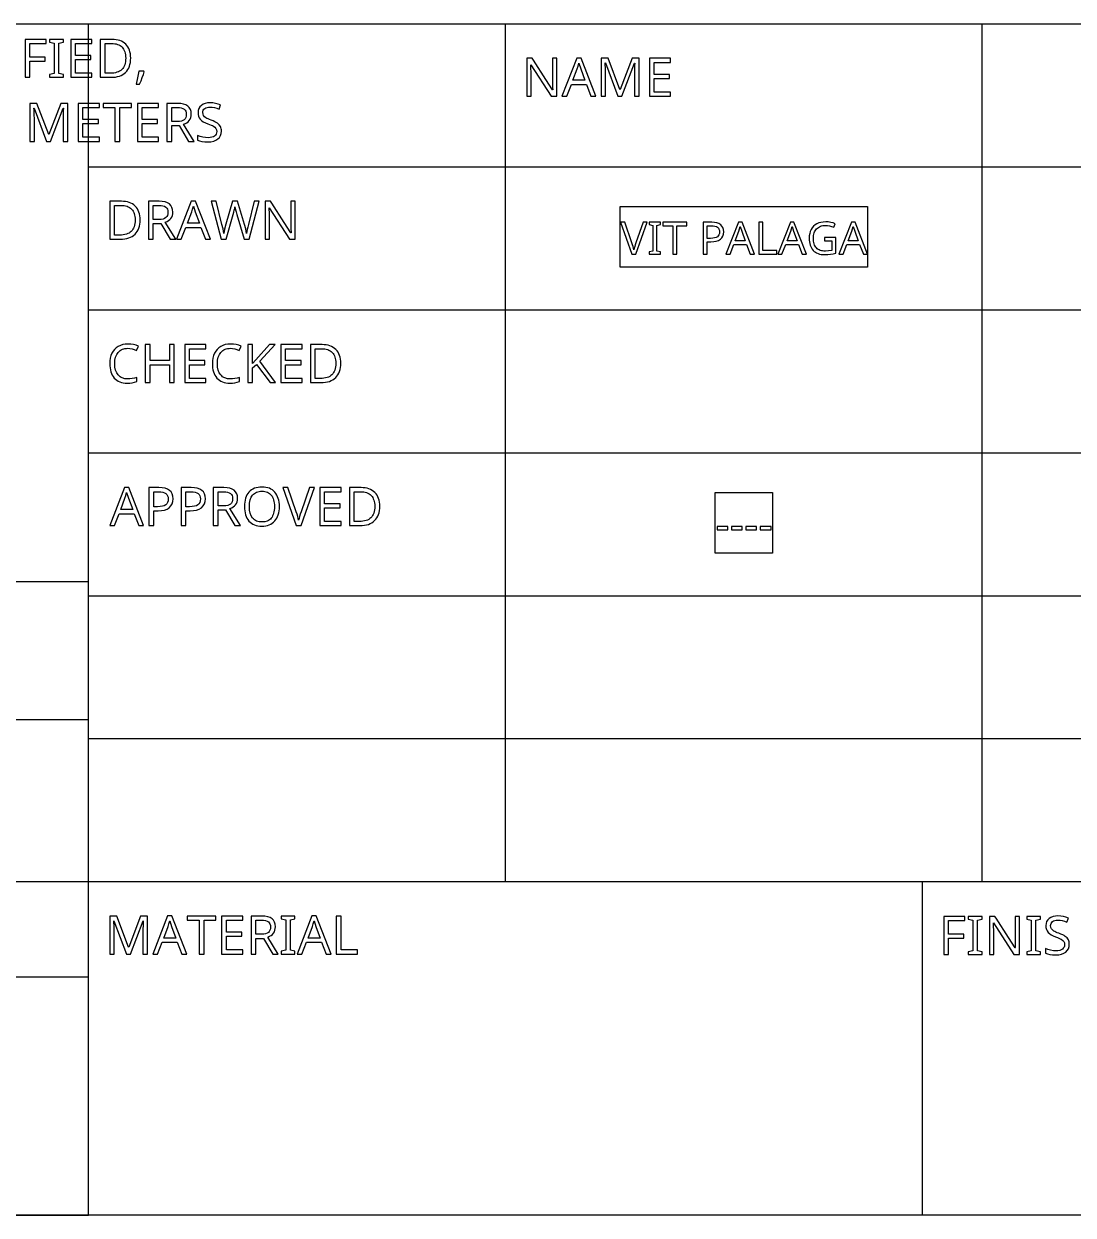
# Model space of a CAD drawing. Extents: x 20 to 297, y 10 to 200.
# Drawn here: x 163.49 to 197.04, y 10 to 48.1 of the extents above; entities that cross this region are included whole.
import ezdxf

# ---------------------------------------------------------------- set-up
doc = ezdxf.new("R2010")
doc.units = 0
doc.header["$LTSCALE"] = 12.7
doc.header["$MEASUREMENT"] = 0
doc.layers.add('BORDER_FRAME', color=7, linetype='CONTINUOUS')
doc.layers.add('TITLE_BLOCK', color=7, linetype='CONTINUOUS')

msp = doc.modelspace()

# ---------------------------------------------------------------- linework, layer by layer
at = {"layer": 'BORDER_FRAME'}
msp.add_line((297, 10), (20, 10), dxfattribs=at)
at = {"layer": 'TITLE_BLOCK'}
for p, q in [((135.075, 48.1), (165.555, 48.1)), ((165.555, 10), (165.555, 48.1)), ((165.555, 48.1), (218.895, 48.1)), ((178.89, 20.668), (178.89, 48.1)), ((194.13, 20.668), (194.13, 48.1)), ((165.555, 43.528), (218.895, 43.528)), ((165.555, 38.956), (218.895, 38.956)), ((165.555, 34.384), (218.895, 34.384)), ((135.075, 30.269), (165.555, 30.269)), ((165.555, 29.812), (218.895, 29.812)), ((135.075, 25.85), (165.555, 25.85)), ((165.555, 25.24), (218.895, 25.24)), ((135.075, 20.668), (165.555, 20.668)), ((165.555, 20.668), (218.895, 20.668)), ((192.225, 10), (192.225, 20.668)), ((135.075, 17.62), (165.555, 17.62)), ((135.075, 10), (165.555, 10))]:
    msp.add_line(p, q, dxfattribs=at)
for points in [[(163.68, 46.389), (163.68, 46.904), (164.173, 46.904), (164.173, 47.038), (163.68, 47.038), (163.68, 47.468), (164.206, 47.468), (164.206, 47.603), (163.527, 47.603), (163.527, 46.389), (163.68, 46.389)], [(164.751, 46.389), (164.751, 46.477), (164.609, 46.509), (164.609, 47.481), (164.751, 47.515), (164.751, 47.603), (164.313, 47.603), (164.313, 47.515), (164.456, 47.481), (164.456, 46.509), (164.313, 46.477), (164.313, 46.389), (164.751, 46.389)], [(165.665, 46.389), (165.665, 46.523), (165.139, 46.523), (165.139, 46.957), (165.634, 46.957), (165.634, 47.09), (165.139, 47.09), (165.139, 47.468), (165.665, 47.468), (165.665, 47.603), (164.986, 47.603), (164.986, 46.389), (165.665, 46.389)], [(166.905, 47.007), (166.902, 47.076), (166.895, 47.141), (166.882, 47.202), (166.865, 47.259), (166.865, 47.259), (166.843, 47.312), (166.816, 47.361), (166.784, 47.406), (166.747, 47.447), (166.747, 47.447), (166.706, 47.483), (166.66, 47.515), (166.611, 47.542), (166.558, 47.564), (166.558, 47.564), (166.501, 47.581), (166.44, 47.593), (166.375, 47.6), (166.306, 47.603), (166.306, 47.603), (165.932, 47.603), (165.932, 46.389), (166.27, 46.389), (166.345, 46.391), (166.414, 46.398), (166.48, 46.411), (166.541, 46.428), (166.541, 46.428), (166.598, 46.45), (166.65, 46.477), (166.697, 46.51), (166.74, 46.547), (166.74, 46.547), (166.779, 46.589), (166.812, 46.636), (166.84, 46.686), (166.863, 46.742), (166.863, 46.742), (166.882, 46.801), (166.895, 46.866), (166.902, 46.934), (166.905, 47.007), (166.905, 47.007)], [(166.744, 47.002), (166.742, 46.944), (166.736, 46.889), (166.726, 46.838), (166.712, 46.791), (166.712, 46.791), (166.695, 46.747), (166.674, 46.708), (166.649, 46.672), (166.62, 46.64), (166.62, 46.64), (166.587, 46.612), (166.551, 46.587), (166.51, 46.567), (166.466, 46.55), (166.466, 46.55), (166.418, 46.537), (166.366, 46.527), (166.31, 46.522), (166.25, 46.52), (166.25, 46.52), (166.085, 46.52), (166.085, 47.472), (166.285, 47.472), (166.34, 47.471), (166.392, 47.465), (166.441, 47.456), (166.485, 47.442), (166.485, 47.442), (166.527, 47.426), (166.565, 47.405), (166.599, 47.381), (166.629, 47.353), (166.629, 47.353), (166.656, 47.321), (166.679, 47.286), (166.699, 47.248), (166.715, 47.206), (166.715, 47.206), (166.727, 47.16), (166.737, 47.111), (166.742, 47.058), (166.744, 47.002), (166.744, 47.002)], [(180.531, 45.784), (180.531, 46.998), (180.389, 46.998), (180.389, 46.313), (180.389, 46.281), (180.39, 46.241), (180.391, 46.192), (180.394, 46.135), (180.394, 46.135), (180.396, 46.08), (180.398, 46.038), (180.399, 46.009), (180.4, 45.993), (180.4, 45.993), (180.394, 45.993), (180.182, 46.323), (179.783, 46.939), (179.746, 46.998), (179.569, 46.998), (179.569, 45.784), (179.71, 45.784), (179.71, 46.462), (179.709, 46.52), (179.708, 46.583), (179.704, 46.651), (179.7, 46.724), (179.7, 46.724), (179.696, 46.792), (179.703, 46.792), (180.353, 45.784), (180.531, 45.784)], [(181.623, 45.784), (181.781, 45.784), (181.308, 47.003), (181.17, 47.003), (180.696, 45.784), (180.85, 45.784), (180.995, 46.16), (181.477, 46.16), (181.623, 45.784)], [(182.484, 45.784), (182.609, 45.784), (183.015, 46.847), (183.021, 46.847), (183.016, 46.755), (183.013, 46.672), (183.01, 46.597), (183.01, 46.53), (183.01, 46.53), (183.01, 45.784), (183.161, 45.784), (183.161, 46.998), (182.937, 46.998), (182.555, 46.003), (182.549, 46.003), (182.174, 46.998), (181.948, 46.998), (181.948, 45.784), (182.089, 45.784), (182.089, 46.52), (182.089, 46.614), (182.086, 46.7), (182.082, 46.778), (182.077, 46.848), (182.077, 46.848), (182.084, 46.848), (182.484, 45.784)], [(184.17, 45.784), (184.17, 45.918), (183.644, 45.918), (183.644, 46.352), (184.139, 46.352), (184.139, 46.484), (183.644, 46.484), (183.644, 46.863), (184.17, 46.863), (184.17, 46.998), (183.491, 46.998), (183.491, 45.784), (184.17, 45.784)], [(167.323, 46.586), (167.163, 46.586), (167.127, 46.377), (167.078, 46.169), (167.078, 46.169), (167.189, 46.169), (167.236, 46.277), (167.276, 46.379), (167.309, 46.476), (167.335, 46.567), (167.335, 46.567), (167.323, 46.586)], [(181.431, 46.295), (181.046, 46.295), (181.184, 46.663), (181.211, 46.75), (181.237, 46.845), (181.237, 46.845), (181.295, 46.663), (181.431, 46.295)], [(164.217, 44.342), (164.343, 44.342), (164.748, 45.406), (164.755, 45.406), (164.75, 45.314), (164.746, 45.23), (164.744, 45.156), (164.743, 45.089), (164.743, 45.089), (164.743, 44.342), (164.894, 44.342), (164.894, 45.557), (164.67, 45.557), (164.289, 44.562), (164.282, 44.562), (163.908, 45.557), (163.682, 45.557), (163.682, 44.342), (163.823, 44.342), (163.823, 45.079), (163.822, 45.173), (163.82, 45.259), (163.816, 45.337), (163.81, 45.407), (163.81, 45.407), (163.817, 45.407), (164.217, 44.342)], [(165.903, 44.342), (165.903, 44.477), (165.378, 44.477), (165.378, 44.911), (165.873, 44.911), (165.873, 45.043), (165.378, 45.043), (165.378, 45.422), (165.903, 45.422), (165.903, 45.557), (165.225, 45.557), (165.225, 44.342), (165.903, 44.342)], [(166.555, 44.342), (166.555, 45.422), (166.932, 45.422), (166.932, 45.557), (166.022, 45.557), (166.022, 45.422), (166.402, 45.422), (166.402, 44.342), (166.555, 44.342)], [(167.795, 44.342), (167.795, 44.477), (167.27, 44.477), (167.27, 44.911), (167.764, 44.911), (167.764, 45.043), (167.27, 45.043), (167.27, 45.422), (167.795, 45.422), (167.795, 45.557), (167.117, 45.557), (167.117, 44.342), (167.795, 44.342)], [(168.215, 44.844), (168.457, 44.844), (168.751, 44.342), (168.93, 44.342), (168.597, 44.886), (168.653, 44.91), (168.702, 44.938), (168.702, 44.938), (168.744, 44.971), (168.779, 45.009), (168.779, 45.009), (168.805, 45.053), (168.824, 45.101), (168.824, 45.101), (168.836, 45.154), (168.84, 45.212), (168.84, 45.212), (168.833, 45.293), (168.813, 45.362), (168.813, 45.362), (168.779, 45.422), (168.731, 45.47), (168.731, 45.47), (168.67, 45.508), (168.593, 45.535), (168.593, 45.535), (168.503, 45.551), (168.397, 45.557), (168.397, 45.557), (168.063, 45.557), (168.063, 44.342), (168.215, 44.342), (168.215, 44.844)], [(168.215, 44.974), (168.215, 45.425), (168.389, 45.425), (168.461, 45.421), (168.522, 45.411), (168.522, 45.411), (168.572, 45.395), (168.612, 45.371), (168.612, 45.371), (168.642, 45.341), (168.664, 45.303), (168.664, 45.303), (168.677, 45.258), (168.681, 45.205), (168.681, 45.205), (168.677, 45.151), (168.664, 45.104), (168.664, 45.104), (168.643, 45.064), (168.613, 45.032), (168.613, 45.032), (168.574, 45.006), (168.525, 44.988), (168.525, 44.988), (168.466, 44.977), (168.397, 44.974), (168.397, 44.974), (168.215, 44.974)], [(169.809, 44.667), (169.807, 44.708), (169.801, 44.746), (169.791, 44.781), (169.778, 44.813), (169.778, 44.813), (169.737, 44.87), (169.68, 44.92), (169.68, 44.92), (169.642, 44.944), (169.596, 44.968), (169.541, 44.993), (169.478, 45.018), (169.478, 45.018), (169.425, 45.038), (169.38, 45.057), (169.342, 45.075), (169.312, 45.092), (169.312, 45.092), (169.266, 45.126), (169.235, 45.163), (169.235, 45.163), (169.218, 45.208), (169.218, 45.208), (169.212, 45.263), (169.212, 45.263), (169.216, 45.302), (169.227, 45.337), (169.227, 45.337), (169.246, 45.367), (169.273, 45.393), (169.273, 45.393), (169.306, 45.413), (169.346, 45.428), (169.346, 45.428), (169.391, 45.437), (169.442, 45.44), (169.442, 45.44), (169.511, 45.436), (169.582, 45.423), (169.656, 45.403), (169.733, 45.375), (169.733, 45.375), (169.78, 45.506), (169.702, 45.536), (169.62, 45.557), (169.535, 45.57), (169.445, 45.574), (169.445, 45.574), (169.362, 45.569), (169.288, 45.553), (169.288, 45.553), (169.221, 45.527), (169.164, 45.49), (169.164, 45.49), (169.117, 45.444), (169.084, 45.391), (169.084, 45.391), (169.064, 45.331), (169.058, 45.264), (169.058, 45.264), (169.062, 45.201), (169.075, 45.144), (169.075, 45.144), (169.098, 45.093), (169.13, 45.048), (169.13, 45.048), (169.172, 45.008), (169.226, 44.971), (169.292, 44.936), (169.371, 44.904), (169.371, 44.904), (169.426, 44.883), (169.474, 44.863), (169.515, 44.844), (169.548, 44.827), (169.548, 44.827), (169.598, 44.791), (169.631, 44.754), (169.631, 44.754), (169.65, 44.709), (169.65, 44.709), (169.656, 44.654), (169.656, 44.654), (169.652, 44.611), (169.639, 44.572), (169.639, 44.572), (169.617, 44.538), (169.587, 44.51), (169.587, 44.51), (169.548, 44.487), (169.501, 44.47), (169.501, 44.47), (169.446, 44.461), (169.382, 44.458), (169.382, 44.458), (169.299, 44.463), (169.21, 44.477), (169.21, 44.477), (169.123, 44.5), (169.042, 44.529), (169.042, 44.529), (169.042, 44.383), (169.107, 44.358), (169.184, 44.34), (169.274, 44.329), (169.376, 44.326), (169.376, 44.326), (169.472, 44.331), (169.558, 44.348), (169.558, 44.348), (169.632, 44.377), (169.695, 44.417), (169.695, 44.417), (169.745, 44.467), (169.78, 44.525), (169.78, 44.525), (169.802, 44.592), (169.809, 44.667), (169.809, 44.667)], [(167.206, 41.83), (167.204, 41.899), (167.196, 41.964), (167.184, 42.025), (167.167, 42.082), (167.167, 42.082), (167.145, 42.135), (167.118, 42.184), (167.086, 42.229), (167.049, 42.27), (167.049, 42.27), (167.007, 42.306), (166.962, 42.338), (166.913, 42.365), (166.859, 42.387), (166.859, 42.387), (166.802, 42.404), (166.741, 42.416), (166.676, 42.423), (166.608, 42.426), (166.608, 42.426), (166.234, 42.426), (166.234, 41.212), (166.572, 41.212), (166.646, 41.214), (166.716, 41.221), (166.781, 41.233), (166.843, 41.251), (166.843, 41.251), (166.899, 41.273), (166.951, 41.3), (166.999, 41.333), (167.042, 41.37), (167.042, 41.37), (167.08, 41.412), (167.114, 41.459), (167.142, 41.509), (167.165, 41.564), (167.165, 41.564), (167.183, 41.624), (167.196, 41.689), (167.204, 41.757), (167.206, 41.83), (167.206, 41.83)], [(167.045, 41.825), (167.043, 41.767), (167.037, 41.712), (167.028, 41.661), (167.014, 41.613), (167.014, 41.613), (166.996, 41.57), (166.975, 41.531), (166.95, 41.495), (166.922, 41.463), (166.922, 41.463), (166.889, 41.435), (166.852, 41.41), (166.812, 41.39), (166.767, 41.373), (166.767, 41.373), (166.719, 41.36), (166.667, 41.35), (166.611, 41.345), (166.552, 41.343), (166.552, 41.343), (166.387, 41.343), (166.387, 42.295), (166.586, 42.295), (166.642, 42.293), (166.694, 42.288), (166.742, 42.279), (166.787, 42.265), (166.787, 42.265), (166.828, 42.249), (166.866, 42.228), (166.9, 42.204), (166.931, 42.176), (166.931, 42.176), (166.958, 42.144), (166.981, 42.109), (167, 42.071), (167.016, 42.029), (167.016, 42.029), (167.029, 41.983), (167.038, 41.934), (167.043, 41.881), (167.045, 41.825), (167.045, 41.825)], [(167.628, 41.713), (167.87, 41.713), (168.164, 41.212), (168.343, 41.212), (168.01, 41.756), (168.066, 41.779), (168.115, 41.807), (168.115, 41.807), (168.157, 41.84), (168.191, 41.878), (168.191, 41.878), (168.218, 41.922), (168.237, 41.97), (168.237, 41.97), (168.249, 42.023), (168.253, 42.081), (168.253, 42.081), (168.246, 42.162), (168.225, 42.231), (168.225, 42.231), (168.191, 42.291), (168.144, 42.339), (168.144, 42.339), (168.083, 42.377), (168.006, 42.404), (168.006, 42.404), (167.916, 42.42), (167.81, 42.426), (167.81, 42.426), (167.475, 42.426), (167.475, 41.212), (167.628, 41.212), (167.628, 41.713)], [(167.628, 41.843), (167.628, 42.294), (167.802, 42.294), (167.874, 42.29), (167.935, 42.28), (167.935, 42.28), (167.985, 42.264), (168.025, 42.241), (168.025, 42.241), (168.055, 42.21), (168.077, 42.172), (168.077, 42.172), (168.09, 42.127), (168.094, 42.074), (168.094, 42.074), (168.09, 42.02), (168.077, 41.973), (168.077, 41.973), (168.056, 41.933), (168.026, 41.901), (168.026, 41.901), (167.987, 41.875), (167.938, 41.857), (167.938, 41.857), (167.879, 41.846), (167.81, 41.843), (167.81, 41.843), (167.628, 41.843)], [(169.295, 41.212), (169.454, 41.212), (168.98, 42.431), (168.843, 42.431), (168.368, 41.212), (168.523, 41.212), (168.667, 41.588), (169.149, 41.588), (169.295, 41.212)], [(170.692, 41.212), (171.015, 42.426), (170.856, 42.426), (170.668, 41.686), (170.647, 41.602), (170.63, 41.525), (170.618, 41.456), (170.609, 41.395), (170.609, 41.395), (170.581, 41.542), (170.543, 41.687), (170.543, 41.687), (170.319, 42.426), (170.161, 42.426), (169.947, 41.693), (169.908, 41.538), (169.882, 41.395), (169.882, 41.395), (169.858, 41.539), (169.824, 41.684), (169.824, 41.684), (169.636, 42.426), (169.476, 42.426), (169.798, 41.212), (169.952, 41.212), (170.181, 42.002), (170.202, 42.074), (170.218, 42.138), (170.231, 42.196), (170.239, 42.247), (170.239, 42.247), (170.247, 42.209), (170.259, 42.156), (170.277, 42.089), (170.301, 42.007), (170.301, 42.007), (170.538, 41.212), (170.692, 41.212)], [(172.165, 41.212), (172.165, 42.426), (172.023, 42.426), (172.023, 41.741), (172.023, 41.709), (172.024, 41.669), (172.025, 41.62), (172.028, 41.563), (172.028, 41.563), (172.03, 41.508), (172.032, 41.466), (172.033, 41.437), (172.034, 41.421), (172.034, 41.421), (172.028, 41.421), (171.816, 41.751), (171.417, 42.367), (171.38, 42.426), (171.203, 42.426), (171.203, 41.212), (171.344, 41.212), (171.344, 41.89), (171.343, 41.948), (171.342, 42.011), (171.338, 42.079), (171.334, 42.152), (171.334, 42.152), (171.33, 42.22), (171.337, 42.22), (171.987, 41.212), (172.165, 41.212)], [(169.103, 41.723), (168.719, 41.723), (168.857, 42.091), (168.883, 42.178), (168.909, 42.273), (168.909, 42.273), (168.967, 42.091), (169.103, 41.723)], [(182.568, 41.752), (182.932, 40.732), (183.061, 40.732), (183.425, 41.752), (183.289, 41.752), (183.061, 41.1), (183.039, 41.034), (183.021, 40.975), (183.007, 40.922), (182.996, 40.875), (182.996, 40.875), (182.984, 40.925), (182.97, 40.98), (182.952, 41.037), (182.932, 41.097), (182.932, 41.097), (182.702, 41.752), (182.568, 41.752)], [(183.851, 40.732), (183.851, 40.806), (183.731, 40.833), (183.731, 41.649), (183.851, 41.678), (183.851, 41.752), (183.482, 41.752), (183.482, 41.678), (183.602, 41.649), (183.602, 40.833), (183.482, 40.806), (183.482, 40.732), (183.851, 40.732)], [(184.371, 40.732), (184.371, 41.639), (184.688, 41.639), (184.688, 41.752), (183.923, 41.752), (183.923, 41.639), (184.242, 41.639), (184.242, 40.732), (184.371, 40.732)], [(185.867, 41.452), (185.861, 41.522), (185.842, 41.583), (185.842, 41.583), (185.813, 41.634), (185.771, 41.676), (185.771, 41.676), (185.716, 41.709), (185.651, 41.733), (185.651, 41.733), (185.573, 41.747), (185.484, 41.752), (185.484, 41.752), (185.214, 41.752), (185.214, 40.732), (185.342, 40.732), (185.342, 41.129), (185.459, 41.129), (185.551, 41.134), (185.631, 41.149), (185.631, 41.149), (185.701, 41.175), (185.76, 41.212), (185.76, 41.212), (185.806, 41.258), (185.84, 41.314), (185.84, 41.314), (185.86, 41.378), (185.867, 41.452), (185.867, 41.452)], [(185.342, 41.239), (185.342, 41.642), (185.472, 41.642), (185.535, 41.639), (185.588, 41.63), (185.588, 41.63), (185.634, 41.615), (185.67, 41.593), (185.67, 41.593), (185.698, 41.566), (185.717, 41.532), (185.717, 41.532), (185.73, 41.492), (185.734, 41.446), (185.734, 41.446), (185.729, 41.395), (185.716, 41.352), (185.716, 41.352), (185.694, 41.316), (185.694, 41.316), (185.665, 41.288), (185.665, 41.288), (185.626, 41.266), (185.576, 41.251), (185.576, 41.251), (185.516, 41.242), (185.445, 41.239), (185.445, 41.239), (185.342, 41.239)], [(186.718, 40.732), (186.851, 40.732), (186.453, 41.756), (186.338, 41.756), (185.939, 40.732), (186.069, 40.732), (186.19, 41.048), (186.595, 41.048), (186.718, 40.732)], [(186.557, 41.161), (186.234, 41.161), (186.35, 41.47), (186.372, 41.543), (186.393, 41.623), (186.393, 41.623), (186.442, 41.47), (186.557, 41.161)], [(186.991, 40.732), (187.566, 40.732), (187.566, 40.846), (187.12, 40.846), (187.12, 41.752), (186.991, 41.752), (186.991, 40.732)], [(188.38, 40.732), (188.513, 40.732), (188.115, 41.756), (187.999, 41.756), (187.601, 40.732), (187.731, 40.732), (187.852, 41.048), (188.257, 41.048), (188.38, 40.732)], [(188.219, 41.161), (187.896, 41.161), (188.011, 41.47), (188.034, 41.543), (188.055, 41.623), (188.055, 41.623), (188.104, 41.47), (188.219, 41.161)], [(189.096, 41.27), (189.096, 41.156), (189.32, 41.156), (189.32, 40.853), (189.221, 40.835), (189.12, 40.829), (189.12, 40.829), (189.074, 40.83), (189.031, 40.835), (188.992, 40.843), (188.955, 40.854), (188.955, 40.854), (188.92, 40.869), (188.888, 40.888), (188.86, 40.909), (188.834, 40.934), (188.834, 40.934), (188.811, 40.962), (188.791, 40.992), (188.774, 41.026), (188.76, 41.063), (188.76, 41.063), (188.749, 41.103), (188.742, 41.146), (188.737, 41.193), (188.735, 41.242), (188.735, 41.242), (188.742, 41.332), (188.761, 41.413), (188.761, 41.413), (188.775, 41.449), (188.793, 41.483), (188.814, 41.514), (188.838, 41.543), (188.838, 41.543), (188.865, 41.569), (188.894, 41.591), (188.926, 41.61), (188.96, 41.625), (188.96, 41.625), (188.997, 41.638), (189.036, 41.646), (189.078, 41.652), (189.123, 41.653), (189.123, 41.653), (189.187, 41.65), (189.253, 41.639), (189.319, 41.62), (189.386, 41.595), (189.386, 41.595), (189.434, 41.706), (189.363, 41.733), (189.288, 41.751), (189.211, 41.763), (189.13, 41.766), (189.13, 41.766), (189.052, 41.762), (188.978, 41.75), (188.91, 41.731), (188.848, 41.703), (188.848, 41.703), (188.791, 41.668), (188.742, 41.625), (188.742, 41.625), (188.7, 41.577), (188.665, 41.521), (188.665, 41.521), (188.637, 41.459), (188.617, 41.391), (188.605, 41.319), (188.602, 41.242), (188.602, 41.242), (188.603, 41.181), (188.609, 41.124), (188.619, 41.071), (188.633, 41.021), (188.633, 41.021), (188.651, 40.975), (188.673, 40.932), (188.699, 40.892), (188.729, 40.856), (188.729, 40.856), (188.763, 40.823), (188.799, 40.795), (188.839, 40.771), (188.883, 40.752), (188.883, 40.752), (188.93, 40.737), (188.98, 40.726), (189.033, 40.72), (189.09, 40.718), (189.09, 40.718), (189.193, 40.721), (189.284, 40.731), (189.284, 40.731), (189.367, 40.747), (189.448, 40.77), (189.448, 40.77), (189.448, 41.27), (189.096, 41.27)], [(190.333, 40.732), (190.466, 40.732), (190.069, 41.756), (189.953, 41.756), (189.554, 40.732), (189.684, 40.732), (189.806, 41.048), (190.21, 41.048), (190.333, 40.732)], [(190.172, 41.161), (189.849, 41.161), (189.965, 41.47), (189.987, 41.543), (190.009, 41.623), (190.009, 41.623), (190.057, 41.47), (190.172, 41.161)], [(166.815, 37.724), (166.881, 37.72), (166.949, 37.708), (167.019, 37.687), (167.091, 37.658), (167.091, 37.658), (167.152, 37.787), (167.078, 37.819), (166.997, 37.841), (166.91, 37.854), (166.817, 37.859), (166.817, 37.859), (166.73, 37.854), (166.649, 37.84), (166.574, 37.816), (166.505, 37.782), (166.505, 37.782), (166.442, 37.74), (166.388, 37.689), (166.388, 37.689), (166.341, 37.631), (166.303, 37.565), (166.303, 37.565), (166.273, 37.491), (166.251, 37.412), (166.238, 37.327), (166.234, 37.236), (166.234, 37.236), (166.236, 37.163), (166.243, 37.095), (166.254, 37.03), (166.27, 36.97), (166.27, 36.97), (166.29, 36.914), (166.315, 36.863), (166.344, 36.816), (166.378, 36.773), (166.378, 36.773), (166.416, 36.735), (166.459, 36.702), (166.505, 36.674), (166.554, 36.651), (166.554, 36.651), (166.608, 36.633), (166.665, 36.621), (166.727, 36.613), (166.792, 36.61), (166.792, 36.61), (166.88, 36.613), (166.956, 36.621), (166.956, 36.621), (167.029, 36.636), (167.105, 36.659), (167.105, 36.659), (167.105, 36.792), (167.026, 36.771), (166.951, 36.756), (166.88, 36.747), (166.814, 36.744), (166.814, 36.744), (166.719, 36.752), (166.635, 36.776), (166.635, 36.776), (166.598, 36.794), (166.564, 36.815), (166.532, 36.841), (166.504, 36.871), (166.504, 36.871), (166.456, 36.942), (166.422, 37.026), (166.422, 37.026), (166.402, 37.123), (166.395, 37.234), (166.395, 37.234), (166.402, 37.342), (166.422, 37.438), (166.422, 37.438), (166.458, 37.521), (166.507, 37.593), (166.507, 37.593), (166.536, 37.624), (166.568, 37.65), (166.603, 37.673), (166.64, 37.691), (166.64, 37.691), (166.68, 37.705), (166.722, 37.716), (166.768, 37.722), (166.815, 37.724), (166.815, 37.724)], [(168.299, 36.627), (168.299, 37.841), (168.146, 37.841), (168.146, 37.328), (167.523, 37.328), (167.523, 37.841), (167.37, 37.841), (167.37, 36.627), (167.523, 36.627), (167.523, 37.193), (168.146, 37.193), (168.146, 36.627), (168.299, 36.627)], [(169.309, 36.627), (169.309, 36.762), (168.784, 36.762), (168.784, 37.195), (169.279, 37.195), (169.279, 37.328), (168.784, 37.328), (168.784, 37.707), (169.309, 37.707), (169.309, 37.841), (168.631, 37.841), (168.631, 36.627), (169.309, 36.627)], [(170.097, 37.724), (170.163, 37.72), (170.231, 37.708), (170.301, 37.687), (170.372, 37.658), (170.372, 37.658), (170.434, 37.787), (170.359, 37.819), (170.278, 37.841), (170.191, 37.854), (170.098, 37.859), (170.098, 37.859), (170.011, 37.854), (169.93, 37.84), (169.855, 37.816), (169.786, 37.782), (169.786, 37.782), (169.723, 37.74), (169.669, 37.689), (169.669, 37.689), (169.623, 37.631), (169.584, 37.565), (169.584, 37.565), (169.554, 37.491), (169.532, 37.412), (169.52, 37.327), (169.515, 37.236), (169.515, 37.236), (169.517, 37.163), (169.524, 37.095), (169.535, 37.03), (169.551, 36.97), (169.551, 36.97), (169.571, 36.914), (169.596, 36.863), (169.626, 36.816), (169.66, 36.773), (169.66, 36.773), (169.698, 36.735), (169.74, 36.702), (169.786, 36.674), (169.836, 36.651), (169.836, 36.651), (169.889, 36.633), (169.947, 36.621), (170.008, 36.613), (170.073, 36.61), (170.073, 36.61), (170.161, 36.613), (170.238, 36.621), (170.238, 36.621), (170.311, 36.636), (170.386, 36.659), (170.386, 36.659), (170.386, 36.792), (170.308, 36.771), (170.233, 36.756), (170.162, 36.747), (170.095, 36.744), (170.095, 36.744), (170, 36.752), (169.916, 36.776), (169.916, 36.776), (169.879, 36.794), (169.845, 36.815), (169.814, 36.841), (169.785, 36.871), (169.785, 36.871), (169.737, 36.942), (169.703, 37.026), (169.703, 37.026), (169.683, 37.123), (169.676, 37.234), (169.676, 37.234), (169.683, 37.342), (169.704, 37.438), (169.704, 37.438), (169.739, 37.521), (169.788, 37.593), (169.788, 37.593), (169.818, 37.624), (169.85, 37.65), (169.884, 37.673), (169.921, 37.691), (169.921, 37.691), (169.961, 37.705), (170.004, 37.716), (170.049, 37.722), (170.097, 37.724), (170.097, 37.724)], [(171.539, 36.627), (171.039, 37.312), (171.52, 37.841), (171.342, 37.841), (170.909, 37.358), (170.804, 37.242), (170.804, 37.841), (170.651, 37.841), (170.651, 36.627), (170.804, 36.627), (170.804, 37.098), (170.928, 37.207), (171.359, 36.627), (171.539, 36.627)], [(172.383, 36.627), (172.383, 36.762), (171.857, 36.762), (171.857, 37.195), (172.352, 37.195), (172.352, 37.328), (171.857, 37.328), (171.857, 37.707), (172.383, 37.707), (172.383, 37.841), (171.704, 37.841), (171.704, 36.627), (172.383, 36.627)], [(173.623, 37.246), (173.62, 37.315), (173.613, 37.38), (173.601, 37.441), (173.583, 37.497), (173.583, 37.497), (173.561, 37.55), (173.534, 37.599), (173.502, 37.644), (173.465, 37.685), (173.465, 37.685), (173.424, 37.722), (173.378, 37.753), (173.329, 37.78), (173.276, 37.802), (173.276, 37.802), (173.219, 37.819), (173.158, 37.832), (173.093, 37.839), (173.024, 37.841), (173.024, 37.841), (172.65, 37.841), (172.65, 36.627), (172.988, 36.627), (173.063, 36.63), (173.133, 36.637), (173.198, 36.649), (173.259, 36.666), (173.259, 36.666), (173.316, 36.689), (173.368, 36.716), (173.415, 36.748), (173.459, 36.786), (173.459, 36.786), (173.497, 36.828), (173.53, 36.874), (173.559, 36.925), (173.581, 36.98), (173.581, 36.98), (173.6, 37.04), (173.613, 37.104), (173.62, 37.173), (173.623, 37.246), (173.623, 37.246)], [(173.462, 37.241), (173.46, 37.182), (173.454, 37.127), (173.444, 37.076), (173.43, 37.029), (173.43, 37.029), (173.413, 36.986), (173.392, 36.946), (173.367, 36.911), (173.338, 36.879), (173.338, 36.879), (173.305, 36.85), (173.269, 36.826), (173.228, 36.805), (173.184, 36.788), (173.184, 36.788), (173.136, 36.775), (173.084, 36.766), (173.028, 36.76), (172.969, 36.758), (172.969, 36.758), (172.803, 36.758), (172.803, 37.711), (173.003, 37.711), (173.058, 37.709), (173.111, 37.703), (173.159, 37.694), (173.204, 37.681), (173.204, 37.681), (173.245, 37.664), (173.283, 37.644), (173.317, 37.619), (173.347, 37.591), (173.347, 37.591), (173.374, 37.56), (173.397, 37.525), (173.417, 37.486), (173.433, 37.444), (173.433, 37.444), (173.446, 37.399), (173.455, 37.349), (173.46, 37.297), (173.462, 37.241), (173.462, 37.241)], [(167.161, 32.053), (167.319, 32.053), (166.846, 33.273), (166.708, 33.273), (166.234, 32.053), (166.388, 32.053), (166.533, 32.43), (167.015, 32.43), (167.161, 32.053)], [(168.264, 32.91), (168.256, 32.994), (168.235, 33.067), (168.235, 33.067), (168.199, 33.128), (168.149, 33.178), (168.149, 33.178), (168.085, 33.217), (168.006, 33.245), (168.006, 33.245), (167.914, 33.262), (167.808, 33.268), (167.808, 33.268), (167.486, 33.268), (167.486, 32.053), (167.639, 32.053), (167.639, 32.526), (167.779, 32.526), (167.887, 32.532), (167.983, 32.55), (167.983, 32.55), (168.066, 32.581), (168.137, 32.625), (168.137, 32.625), (168.192, 32.68), (168.231, 32.746), (168.231, 32.746), (168.256, 32.823), (168.264, 32.91), (168.264, 32.91)], [(169.293, 32.91), (169.285, 32.994), (169.264, 33.067), (169.264, 33.067), (169.228, 33.128), (169.178, 33.178), (169.178, 33.178), (169.114, 33.217), (169.035, 33.245), (169.035, 33.245), (168.943, 33.262), (168.837, 33.268), (168.837, 33.268), (168.515, 33.268), (168.515, 32.053), (168.668, 32.053), (168.668, 32.526), (168.808, 32.526), (168.916, 32.532), (169.012, 32.55), (169.012, 32.55), (169.095, 32.581), (169.166, 32.625), (169.166, 32.625), (169.221, 32.68), (169.26, 32.746), (169.26, 32.746), (169.285, 32.823), (169.293, 32.91), (169.293, 32.91)], [(169.697, 32.555), (169.939, 32.555), (170.233, 32.053), (170.411, 32.053), (170.078, 32.597), (170.135, 32.621), (170.184, 32.649), (170.184, 32.649), (170.226, 32.682), (170.26, 32.72), (170.26, 32.72), (170.287, 32.763), (170.306, 32.812), (170.306, 32.812), (170.318, 32.865), (170.322, 32.923), (170.322, 32.923), (170.315, 33.004), (170.294, 33.073), (170.294, 33.073), (170.26, 33.133), (170.213, 33.181), (170.213, 33.181), (170.151, 33.219), (170.075, 33.246), (170.075, 33.246), (169.984, 33.262), (169.879, 33.268), (169.879, 33.268), (169.544, 33.268), (169.544, 32.053), (169.697, 32.053), (169.697, 32.555)], [(171.662, 32.662), (171.66, 32.733), (171.653, 32.8), (171.641, 32.864), (171.625, 32.923), (171.625, 32.923), (171.604, 32.978), (171.579, 33.03), (171.549, 33.077), (171.515, 33.121), (171.515, 33.121), (171.476, 33.16), (171.434, 33.193), (171.388, 33.222), (171.338, 33.245), (171.338, 33.245), (171.285, 33.263), (171.229, 33.276), (171.168, 33.284), (171.104, 33.287), (171.104, 33.287), (171.038, 33.284), (170.976, 33.276), (170.917, 33.263), (170.863, 33.245), (170.863, 33.245), (170.813, 33.222), (170.767, 33.194), (170.725, 33.161), (170.686, 33.123), (170.686, 33.123), (170.652, 33.08), (170.622, 33.033), (170.597, 32.982), (170.577, 32.926), (170.577, 32.926), (170.561, 32.867), (170.55, 32.803), (170.543, 32.736), (170.541, 32.664), (170.541, 32.664), (170.543, 32.591), (170.55, 32.523), (170.561, 32.458), (170.577, 32.398), (170.577, 32.398), (170.598, 32.342), (170.623, 32.291), (170.653, 32.244), (170.687, 32.2), (170.687, 32.2), (170.726, 32.162), (170.768, 32.129), (170.814, 32.1), (170.864, 32.077), (170.864, 32.077), (170.918, 32.06), (170.975, 32.047), (171.037, 32.039), (171.102, 32.037), (171.102, 32.037), (171.167, 32.039), (171.227, 32.047), (171.284, 32.06), (171.337, 32.078), (171.337, 32.078), (171.387, 32.102), (171.433, 32.13), (171.476, 32.164), (171.514, 32.204), (171.514, 32.204), (171.549, 32.247), (171.579, 32.295), (171.604, 32.346), (171.625, 32.401), (171.625, 32.401), (171.641, 32.461), (171.653, 32.524), (171.66, 32.591), (171.662, 32.662), (171.662, 32.662)], [(170.702, 32.662), (170.708, 32.775), (170.727, 32.873), (170.727, 32.873), (170.759, 32.957), (170.804, 33.027), (170.804, 33.027), (170.831, 33.056), (170.861, 33.081), (170.894, 33.103), (170.93, 33.121), (170.93, 33.121), (170.969, 33.134), (171.011, 33.144), (171.056, 33.15), (171.104, 33.152), (171.104, 33.152), (171.151, 33.15), (171.195, 33.144), (171.237, 33.134), (171.275, 33.121), (171.275, 33.121), (171.343, 33.082), (171.4, 33.028), (171.4, 33.028), (171.423, 32.996), (171.443, 32.959), (171.46, 32.919), (171.474, 32.875), (171.474, 32.875), (171.486, 32.827), (171.494, 32.776), (171.499, 32.721), (171.5, 32.662), (171.5, 32.662), (171.499, 32.603), (171.494, 32.548), (171.486, 32.496), (171.474, 32.448), (171.474, 32.448), (171.46, 32.404), (171.443, 32.363), (171.423, 32.326), (171.399, 32.293), (171.399, 32.293), (171.372, 32.264), (171.342, 32.239), (171.309, 32.217), (171.273, 32.2), (171.273, 32.2), (171.194, 32.177), (171.102, 32.169), (171.102, 32.169), (171.055, 32.171), (171.01, 32.177), (170.968, 32.187), (170.93, 32.2), (170.93, 32.2), (170.894, 32.218), (170.861, 32.24), (170.831, 32.265), (170.804, 32.295), (170.804, 32.295), (170.759, 32.365), (170.727, 32.45), (170.727, 32.45), (170.708, 32.549), (170.702, 32.662), (170.702, 32.662)], [(171.765, 33.268), (172.199, 32.053), (172.352, 32.053), (172.786, 33.268), (172.624, 33.268), (172.352, 32.492), (172.326, 32.414), (172.305, 32.343), (172.288, 32.28), (172.275, 32.224), (172.275, 32.224), (172.261, 32.284), (172.244, 32.348), (172.223, 32.417), (172.199, 32.489), (172.199, 32.489), (171.925, 33.268), (171.765, 33.268)], [(173.63, 32.053), (173.63, 32.188), (173.104, 32.188), (173.104, 32.621), (173.599, 32.621), (173.599, 32.754), (173.104, 32.754), (173.104, 33.133), (173.63, 33.133), (173.63, 33.268), (172.951, 33.268), (172.951, 32.053), (173.63, 32.053)], [(174.87, 32.672), (174.867, 32.741), (174.86, 32.806), (174.847, 32.867), (174.83, 32.924), (174.83, 32.924), (174.808, 32.977), (174.781, 33.026), (174.749, 33.07), (174.712, 33.111), (174.712, 33.111), (174.67, 33.148), (174.625, 33.18), (174.576, 33.207), (174.522, 33.229), (174.522, 33.229), (174.465, 33.246), (174.404, 33.258), (174.339, 33.265), (174.271, 33.268), (174.271, 33.268), (173.897, 33.268), (173.897, 32.053), (174.235, 32.053), (174.309, 32.056), (174.379, 32.063), (174.445, 32.075), (174.506, 32.092), (174.506, 32.092), (174.562, 32.115), (174.614, 32.142), (174.662, 32.175), (174.705, 32.212), (174.705, 32.212), (174.744, 32.254), (174.777, 32.3), (174.805, 32.351), (174.828, 32.406), (174.828, 32.406), (174.846, 32.466), (174.859, 32.531), (174.867, 32.599), (174.87, 32.672), (174.87, 32.672)], [(166.969, 32.565), (166.584, 32.565), (166.722, 32.933), (166.749, 33.02), (166.775, 33.115), (166.775, 33.115), (166.833, 32.933), (166.969, 32.565)], [(167.639, 32.657), (167.639, 33.137), (167.794, 33.137), (167.868, 33.133), (167.932, 33.122), (167.932, 33.122), (167.986, 33.104), (168.029, 33.079), (168.029, 33.079), (168.062, 33.046), (168.086, 33.006), (168.086, 33.006), (168.1, 32.958), (168.105, 32.904), (168.105, 32.904), (168.1, 32.843), (168.084, 32.792), (168.084, 32.792), (168.059, 32.749), (168.059, 32.749), (168.024, 32.715), (168.024, 32.715), (167.977, 32.69), (167.917, 32.671), (167.917, 32.671), (167.845, 32.661), (167.761, 32.657), (167.761, 32.657), (167.639, 32.657)], [(168.668, 32.657), (168.668, 33.137), (168.823, 33.137), (168.897, 33.133), (168.961, 33.122), (168.961, 33.122), (169.015, 33.104), (169.058, 33.079), (169.058, 33.079), (169.091, 33.046), (169.115, 33.006), (169.115, 33.006), (169.129, 32.958), (169.134, 32.904), (169.134, 32.904), (169.129, 32.843), (169.113, 32.792), (169.113, 32.792), (169.088, 32.749), (169.088, 32.749), (169.053, 32.715), (169.053, 32.715), (169.006, 32.69), (168.946, 32.671), (168.946, 32.671), (168.874, 32.661), (168.79, 32.657), (168.79, 32.657), (168.668, 32.657)], [(169.697, 32.685), (169.697, 33.136), (169.871, 33.136), (169.943, 33.132), (170.004, 33.122), (170.004, 33.122), (170.054, 33.106), (170.094, 33.082), (170.094, 33.082), (170.124, 33.052), (170.146, 33.014), (170.146, 33.014), (170.159, 32.969), (170.163, 32.915), (170.163, 32.915), (170.159, 32.862), (170.146, 32.815), (170.146, 32.815), (170.125, 32.775), (170.095, 32.743), (170.095, 32.743), (170.056, 32.717), (170.007, 32.699), (170.007, 32.699), (169.948, 32.688), (169.879, 32.685), (169.879, 32.685), (169.697, 32.685)], [(174.708, 32.667), (174.706, 32.608), (174.701, 32.554), (174.691, 32.503), (174.677, 32.455), (174.677, 32.455), (174.66, 32.412), (174.638, 32.373), (174.614, 32.337), (174.585, 32.305), (174.585, 32.305), (174.552, 32.277), (174.515, 32.252), (174.475, 32.231), (174.43, 32.215), (174.43, 32.215), (174.382, 32.201), (174.33, 32.192), (174.275, 32.186), (174.215, 32.185), (174.215, 32.185), (174.05, 32.185), (174.05, 33.137), (174.249, 33.137), (174.305, 33.135), (174.357, 33.13), (174.406, 33.12), (174.45, 33.107), (174.45, 33.107), (174.492, 33.091), (174.529, 33.07), (174.563, 33.046), (174.594, 33.018), (174.594, 33.018), (174.621, 32.986), (174.644, 32.951), (174.663, 32.913), (174.679, 32.871), (174.679, 32.871), (174.692, 32.825), (174.701, 32.776), (174.707, 32.723), (174.708, 32.667), (174.708, 32.667)], [(185.654, 31.913), (186, 31.913), (186, 32.025), (185.654, 32.025), (185.654, 31.913)], [(186.114, 31.913), (186.46, 31.913), (186.46, 32.025), (186.114, 32.025), (186.114, 31.913)], [(186.574, 31.913), (186.92, 31.913), (186.92, 32.025), (186.574, 32.025), (186.574, 31.913)], [(187.034, 31.913), (187.38, 31.913), (187.38, 32.025), (187.034, 32.025), (187.034, 31.913)], [(166.77, 18.352), (166.895, 18.352), (167.3, 19.415), (167.307, 19.415), (167.302, 19.323), (167.298, 19.24), (167.296, 19.165), (167.295, 19.098), (167.295, 19.098), (167.295, 18.352), (167.446, 18.352), (167.446, 19.566), (167.222, 19.566), (166.841, 18.571), (166.834, 18.571), (166.46, 19.566), (166.234, 19.566), (166.234, 18.352), (166.375, 18.352), (166.375, 19.088), (166.374, 19.182), (166.372, 19.268), (166.368, 19.346), (166.363, 19.416), (166.363, 19.416), (166.369, 19.416), (166.77, 18.352)], [(168.539, 18.352), (168.697, 18.352), (168.224, 19.571), (168.086, 19.571), (167.612, 18.352), (167.766, 18.352), (167.911, 18.728), (168.392, 18.728), (168.539, 18.352)], [(169.249, 18.352), (169.249, 19.431), (169.626, 19.431), (169.626, 19.566), (168.715, 19.566), (168.715, 19.431), (169.095, 19.431), (169.095, 18.352), (169.249, 18.352)], [(170.489, 18.352), (170.489, 18.486), (169.963, 18.486), (169.963, 18.92), (170.458, 18.92), (170.458, 19.052), (169.963, 19.052), (169.963, 19.431), (170.489, 19.431), (170.489, 19.566), (169.81, 19.566), (169.81, 18.352), (170.489, 18.352)], [(170.909, 18.853), (171.151, 18.853), (171.445, 18.352), (171.623, 18.352), (171.29, 18.896), (171.347, 18.919), (171.396, 18.947), (171.396, 18.947), (171.437, 18.98), (171.472, 19.018), (171.472, 19.018), (171.499, 19.062), (171.518, 19.11), (171.518, 19.11), (171.529, 19.163), (171.533, 19.221), (171.533, 19.221), (171.527, 19.302), (171.506, 19.371), (171.506, 19.371), (171.472, 19.431), (171.425, 19.479), (171.425, 19.479), (171.363, 19.517), (171.287, 19.544), (171.287, 19.544), (171.196, 19.56), (171.091, 19.566), (171.091, 19.566), (170.756, 19.566), (170.756, 18.352), (170.909, 18.352), (170.909, 18.853)], [(170.909, 18.983), (170.909, 19.434), (171.082, 19.434), (171.154, 19.43), (171.215, 19.42), (171.215, 19.42), (171.266, 19.404), (171.306, 19.381), (171.306, 19.381), (171.336, 19.35), (171.357, 19.312), (171.357, 19.312), (171.37, 19.267), (171.375, 19.214), (171.375, 19.214), (171.37, 19.16), (171.357, 19.113), (171.357, 19.113), (171.336, 19.073), (171.307, 19.041), (171.307, 19.041), (171.268, 19.015), (171.219, 18.997), (171.219, 18.997), (171.16, 18.986), (171.091, 18.983), (171.091, 18.983), (170.909, 18.983)], [(172.155, 18.352), (172.155, 18.44), (172.013, 18.472), (172.013, 19.444), (172.155, 19.478), (172.155, 19.566), (171.717, 19.566), (171.717, 19.478), (171.86, 19.444), (171.86, 18.472), (171.717, 18.44), (171.717, 18.352), (172.155, 18.352)], [(173.152, 18.352), (173.311, 18.352), (172.837, 19.571), (172.699, 19.571), (172.225, 18.352), (172.38, 18.352), (172.524, 18.728), (173.006, 18.728), (173.152, 18.352)], [(173.478, 18.352), (174.161, 18.352), (174.161, 18.488), (173.63, 18.488), (173.63, 19.566), (173.478, 19.566), (173.478, 18.352)], [(193.057, 18.339), (193.057, 18.855), (193.55, 18.855), (193.55, 18.989), (193.057, 18.989), (193.057, 19.419), (193.582, 19.419), (193.582, 19.553), (192.904, 19.553), (192.904, 18.339), (193.057, 18.339)], [(194.128, 18.339), (194.128, 18.427), (193.985, 18.459), (193.985, 19.431), (194.128, 19.465), (194.128, 19.553), (193.69, 19.553), (193.69, 19.465), (193.832, 19.431), (193.832, 18.459), (193.69, 18.427), (193.69, 18.339), (194.128, 18.339)], [(195.326, 18.339), (195.326, 19.553), (195.183, 19.553), (195.183, 18.868), (195.183, 18.836), (195.184, 18.796), (195.186, 18.748), (195.188, 18.69), (195.188, 18.69), (195.19, 18.636), (195.192, 18.594), (195.193, 18.565), (195.194, 18.548), (195.194, 18.548), (195.188, 18.548), (194.976, 18.878), (194.577, 19.494), (194.54, 19.553), (194.363, 19.553), (194.363, 18.339), (194.504, 18.339), (194.504, 19.018), (194.504, 19.076), (194.502, 19.139), (194.499, 19.207), (194.494, 19.28), (194.494, 19.28), (194.49, 19.347), (194.497, 19.347), (195.147, 18.339), (195.326, 18.339)], [(195.997, 18.339), (195.997, 18.427), (195.854, 18.459), (195.854, 19.431), (195.997, 19.465), (195.997, 19.553), (195.558, 19.553), (195.558, 19.465), (195.701, 19.431), (195.701, 18.459), (195.558, 18.427), (195.558, 18.339), (195.997, 18.339)], [(196.92, 18.664), (196.918, 18.705), (196.912, 18.742), (196.902, 18.777), (196.889, 18.809), (196.889, 18.809), (196.848, 18.867), (196.791, 18.917), (196.791, 18.917), (196.753, 18.941), (196.707, 18.965), (196.652, 18.99), (196.589, 19.014), (196.589, 19.014), (196.536, 19.034), (196.491, 19.054), (196.453, 19.071), (196.423, 19.088), (196.423, 19.088), (196.378, 19.122), (196.346, 19.16), (196.346, 19.16), (196.329, 19.204), (196.329, 19.204), (196.323, 19.259), (196.323, 19.259), (196.327, 19.299), (196.338, 19.333), (196.338, 19.333), (196.357, 19.364), (196.384, 19.39), (196.384, 19.39), (196.417, 19.41), (196.457, 19.425), (196.457, 19.425), (196.502, 19.433), (196.553, 19.436), (196.553, 19.436), (196.622, 19.432), (196.693, 19.42), (196.767, 19.4), (196.844, 19.371), (196.844, 19.371), (196.891, 19.503), (196.813, 19.532), (196.731, 19.554), (196.646, 19.566), (196.556, 19.571), (196.556, 19.571), (196.473, 19.565), (196.399, 19.549), (196.399, 19.549), (196.332, 19.523), (196.275, 19.487), (196.275, 19.487), (196.228, 19.441), (196.195, 19.388), (196.195, 19.388), (196.175, 19.328), (196.169, 19.261), (196.169, 19.261), (196.173, 19.198), (196.186, 19.141), (196.186, 19.141), (196.209, 19.09), (196.241, 19.045), (196.241, 19.045), (196.283, 19.005), (196.337, 18.967), (196.403, 18.933), (196.482, 18.9), (196.482, 18.9), (196.537, 18.879), (196.585, 18.86), (196.626, 18.841), (196.659, 18.823), (196.659, 18.823), (196.709, 18.788), (196.743, 18.75), (196.743, 18.75), (196.761, 18.705), (196.761, 18.705), (196.767, 18.651), (196.767, 18.651), (196.763, 18.607), (196.75, 18.568), (196.75, 18.568), (196.728, 18.535), (196.699, 18.507), (196.699, 18.507), (196.659, 18.484), (196.612, 18.467), (196.612, 18.467), (196.557, 18.458), (196.493, 18.455), (196.493, 18.455), (196.411, 18.459), (196.321, 18.474), (196.321, 18.474), (196.234, 18.496), (196.153, 18.526), (196.153, 18.526), (196.153, 18.38), (196.218, 18.355), (196.295, 18.337), (196.385, 18.326), (196.487, 18.322), (196.487, 18.322), (196.583, 18.328), (196.669, 18.345), (196.669, 18.345), (196.743, 18.374), (196.806, 18.414), (196.806, 18.414), (196.856, 18.464), (196.891, 18.522), (196.891, 18.522), (196.913, 18.588), (196.92, 18.664), (196.92, 18.664)], [(168.347, 18.863), (167.962, 18.863), (168.1, 19.231), (168.127, 19.318), (168.152, 19.413), (168.152, 19.413), (168.21, 19.231), (168.347, 18.863)], [(172.96, 18.863), (172.576, 18.863), (172.714, 19.231), (172.74, 19.318), (172.766, 19.413), (172.766, 19.413), (172.824, 19.231), (172.96, 18.863)]]:
    msp.add_lwpolyline(points, close=True, dxfattribs=at)
at = {"layer": 'TITLE_BLOCK', "color": 254}
for points in [[(182.561, 40.313), (182.561, 42.259), (190.461, 42.259), (190.461, 40.313), (182.561, 40.313)], [(185.59, 31.167), (185.59, 33.113), (187.429, 33.113), (187.429, 31.167), (185.59, 31.167)]]:
    msp.add_lwpolyline(points, close=True, dxfattribs=at)

doc.saveas('drawing.dxf')
